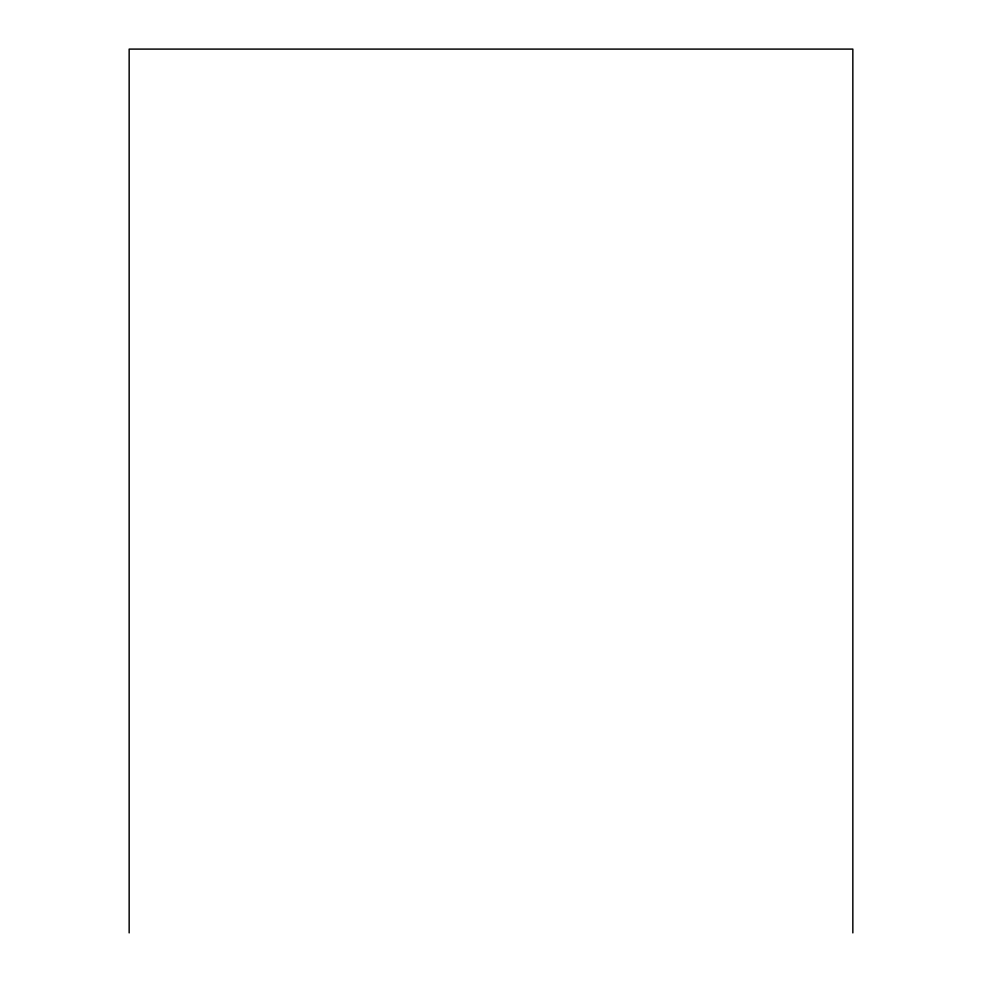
<?xml version="1.0" encoding="UTF-8"?>
<svg xmlns="http://www.w3.org/2000/svg" width="982" height="982" viewBox="0 0 982 982"><rect width="100%" height="100%" fill="white"/><g stroke="black" fill="none" stroke-linecap="round" stroke-linejoin="round"><path stroke-width="1.47" d="M852.842 932.9L852.842 49.1L129.158 49.1L129.158 932.9"/></g></svg>
